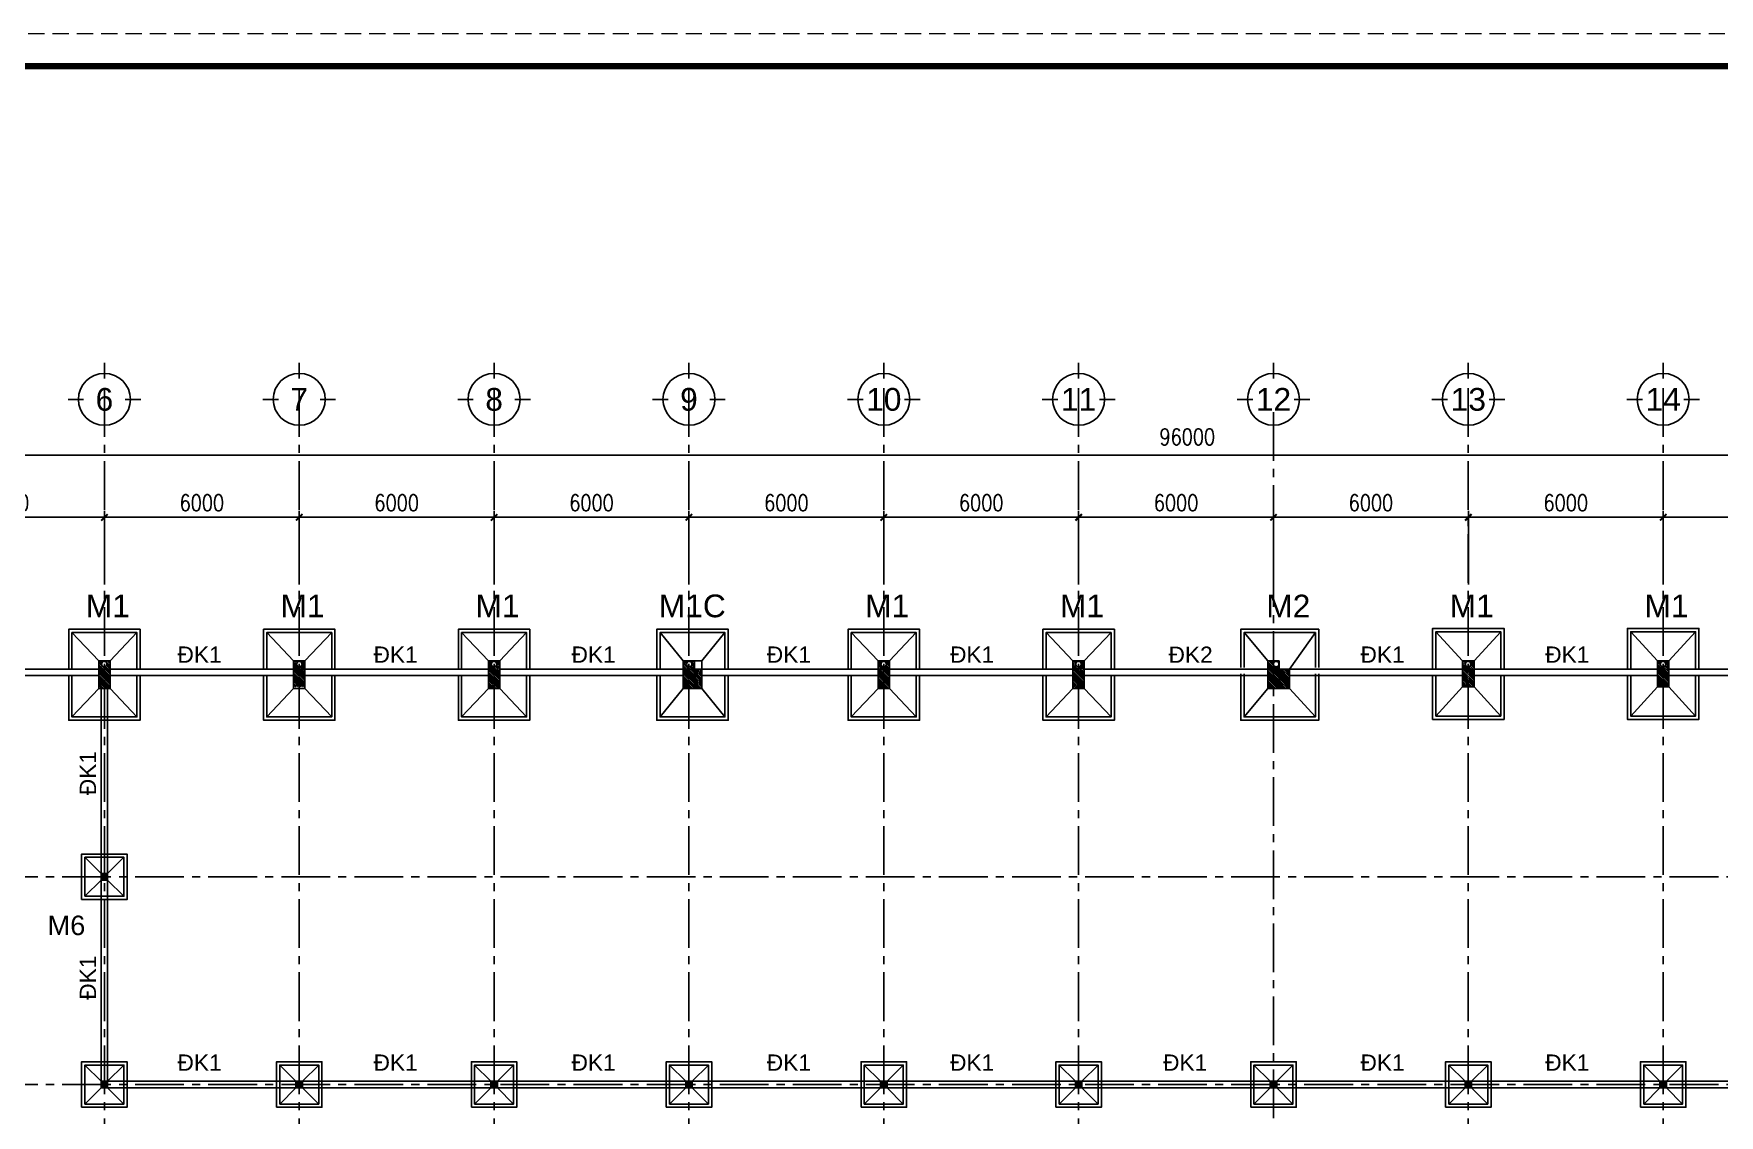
# Model space of a CAD drawing. Header units: inches. Extents: x 651127 to 1529722, y 768575 to 1021311.
# Drawn here: x 701998 to 753903, y 857619 to 890941 of the extents above; entities that cross this region are included whole.
import ezdxf
from ezdxf.enums import TextEntityAlignment as Align

# ---------------------------------------------------------------- set-up
doc = ezdxf.new("R2010")
doc.units = ezdxf.units.IN
doc.header["$LTSCALE"] = 1000
doc.header["$MEASUREMENT"] = 0
doc.linetypes.add('CENTER2', pattern=[1.125, 0.75, -0.125, 0.125, -0.125])
doc.linetypes.add('HIDDEN', pattern=[0.375, 0.25, -0.125])
doc.layers.get('DEFPOINTS').update_dxf_attribs({"color": 8, "lineweight": 9})
for name, color, linetype in [('DWGshare.com_1', 7, 'Continuous'), ('DWGshare.com_10', 7, 'Continuous'), ('DWGshare.com_11', 143, 'Continuous'), ('DWGshare.com_15', 1, 'Continuous'), ('DWGshare.com_25', 154, 'Continuous'), ('DWGshare.com_3', 7, 'Continuous'), ('DWGshare.com_4', 8, 'CENTER2'), ('DWGshare.com_6', 40, 'Continuous')]:
    doc.layers.add(name, color=color, linetype=linetype)
doc.layers.add('DWGshare.com_23', color=147, linetype='Continuous', lineweight=0)
doc.styles.add('DWGshare.com_2', font='VHELVEB.TTF')
doc.styles.add('DWGshare.com_4', font='romans.shx', dxfattribs={"width": 0.8})
doc.styles.add('DWGshare.com_8', font='VHELVEB.TTF')
doc.dimstyles.new('DWGshare.com_5', dxfattribs={"dimscale": 200, "dimtxt": 2.5, "dimasz": 1, "dimexe": 1, "dimexo": 1.5, "dimgap": 1, "dimtad": 1, "dimdec": 0, "dimzin": 0, "dimdsep": 46, "dimtxsty": 'DWGshare.com_4', "dimblk": 'DWGshare.com_1', "dimcen": 1.5, "dimdle": 1, "dimclrd": 256, "dimclre": 256, "dimclrt": 7, "dimadec": 0, "dimazin": 0, "dimtfac": 1, "dimtdec": 0, "dimtix": 1, "dimtmove": 2, "dimatfit": 3, "dimfxl": 1, "dimtolj": 1, "dimtzin": 0, "dimarcsym": 0})
pattern_1 = [(135, (1266556.912, 840308.89), (-26.5165043, -26.5165043), [])]
pattern_2 = [(135, (1266211.912, 840308.89), (-26.5165043, -26.5165043), [])]
pattern_3 = [(315, (1266211.912, 838424.317), (-26.5165043, -26.5165043), [])]

# ---------------------------------------------------------------- blocks, each defined once
blk = doc.blocks.new('DWGshare.com_1')
at = {"color": 0, "linetype": 'ByBlock', "const_width": 0.3}
blk.add_lwpolyline([(-0.5, -0.5), (0.5, 0.5)], dxfattribs=at)
blk = doc.blocks.new('*D93')
at = {"layer": 'DEFPOINTS', "color": 0, "transparency": 16777216}
for p in [(770175, 877960), (770175, 873975), (674175, 872456)]:
    blk.add_point(p, dxfattribs=at)
at = {"layer": 'DWGshare.com_23', "lineweight": -2, "transparency": 16777216}
for p, q in [((673975, 877960), (770375, 877960)), ((674175, 872756), (674175, 878160)), ((770175, 874275), (770175, 878160))]:
    blk.add_line(p, q, dxfattribs=at)
at = {"layer": 'DWGshare.com_23', "lineweight": -2, "transparency": 16777216, "xscale": 200, "yscale": 200, "zscale": 200, "rotation": 180}
blk.add_blockref('DWGshare.com_1', (674175, 877960), dxfattribs=at)
at = {"layer": 'DWGshare.com_23', "lineweight": -2, "transparency": 16777216, "xscale": 200, "yscale": 200, "zscale": 200}
blk.add_blockref('DWGshare.com_1', (770175, 877960), dxfattribs=at)
at = {"layer": 'DWGshare.com_23', "color": 7, "transparency": 16777216, "insert": (737520, 878517), "char_height": 500, "attachment_point": 5, "style": 'DWGshare.com_4'}
blk.add_mtext('\\A1;96000', dxfattribs=at)
blk = doc.blocks.new('*D97')
at = {"layer": 'DEFPOINTS', "color": 0, "transparency": 16777216}
for p in [(704175, 876041), (698175, 873675), (704175, 873675)]:
    blk.add_point(p, dxfattribs=at)
at = {"layer": 'DWGshare.com_23', "lineweight": -2, "transparency": 16777216}
for p, q in [((698175, 873975), (698175, 876241)), ((704175, 873975), (704175, 876241)), ((697975, 876041), (704375, 876041))]:
    blk.add_line(p, q, dxfattribs=at)
at = {"layer": 'DWGshare.com_23', "lineweight": -2, "transparency": 16777216, "xscale": 200, "yscale": 200, "zscale": 200, "rotation": 180}
blk.add_blockref('DWGshare.com_1', (698175, 876041), dxfattribs=at)
at = {"layer": 'DWGshare.com_23', "lineweight": -2, "transparency": 16777216, "xscale": 200, "yscale": 200, "zscale": 200}
blk.add_blockref('DWGshare.com_1', (704175, 876041), dxfattribs=at)
at = {"layer": 'DWGshare.com_23', "color": 7, "transparency": 16777216, "insert": (701175, 876491), "char_height": 500, "attachment_point": 5, "style": 'DWGshare.com_4'}
blk.add_mtext('\\A1;6000', dxfattribs=at)
blk = doc.blocks.new('*D98')
at = {"layer": 'DEFPOINTS', "color": 0, "transparency": 16777216}
for p in [(710175, 876041), (704175, 873675), (710175, 873675)]:
    blk.add_point(p, dxfattribs=at)
at = {"layer": 'DWGshare.com_23', "lineweight": -2, "transparency": 16777216}
for p, q in [((704175, 873975), (704175, 876241)), ((710175, 873975), (710175, 876241)), ((703975, 876041), (710375, 876041))]:
    blk.add_line(p, q, dxfattribs=at)
at = {"layer": 'DWGshare.com_23', "lineweight": -2, "transparency": 16777216, "xscale": 200, "yscale": 200, "zscale": 200, "rotation": 180}
blk.add_blockref('DWGshare.com_1', (704175, 876041), dxfattribs=at)
at = {"layer": 'DWGshare.com_23', "lineweight": -2, "transparency": 16777216, "xscale": 200, "yscale": 200, "zscale": 200}
blk.add_blockref('DWGshare.com_1', (710175, 876041), dxfattribs=at)
at = {"layer": 'DWGshare.com_23', "color": 7, "transparency": 16777216, "insert": (707175, 876491), "char_height": 500, "attachment_point": 5, "style": 'DWGshare.com_4'}
blk.add_mtext('\\A1;6000', dxfattribs=at)
blk = doc.blocks.new('*D99')
at = {"layer": 'DEFPOINTS', "color": 0, "transparency": 16777216}
for p in [(716175, 876041), (710175, 873675), (716175, 873675)]:
    blk.add_point(p, dxfattribs=at)
at = {"layer": 'DWGshare.com_23', "lineweight": -2, "transparency": 16777216}
for p, q in [((710175, 873975), (710175, 876241)), ((716175, 873975), (716175, 876241)), ((709975, 876041), (716375, 876041))]:
    blk.add_line(p, q, dxfattribs=at)
at = {"layer": 'DWGshare.com_23', "lineweight": -2, "transparency": 16777216, "xscale": 200, "yscale": 200, "zscale": 200, "rotation": 180}
blk.add_blockref('DWGshare.com_1', (710175, 876041), dxfattribs=at)
at = {"layer": 'DWGshare.com_23', "lineweight": -2, "transparency": 16777216, "xscale": 200, "yscale": 200, "zscale": 200}
blk.add_blockref('DWGshare.com_1', (716175, 876041), dxfattribs=at)
at = {"layer": 'DWGshare.com_23', "color": 7, "transparency": 16777216, "insert": (713175, 876491), "char_height": 500, "attachment_point": 5, "style": 'DWGshare.com_4'}
blk.add_mtext('\\A1;6000', dxfattribs=at)
blk = doc.blocks.new('*D100')
at = {"layer": 'DEFPOINTS', "color": 0, "transparency": 16777216}
for p in [(722175, 876041), (716175, 873675), (722175, 873675)]:
    blk.add_point(p, dxfattribs=at)
at = {"layer": 'DWGshare.com_23', "lineweight": -2, "transparency": 16777216}
for p, q in [((716175, 873975), (716175, 876241)), ((722175, 873975), (722175, 876241)), ((715975, 876041), (722375, 876041))]:
    blk.add_line(p, q, dxfattribs=at)
at = {"layer": 'DWGshare.com_23', "lineweight": -2, "transparency": 16777216, "xscale": 200, "yscale": 200, "zscale": 200, "rotation": 180}
blk.add_blockref('DWGshare.com_1', (716175, 876041), dxfattribs=at)
at = {"layer": 'DWGshare.com_23', "lineweight": -2, "transparency": 16777216, "xscale": 200, "yscale": 200, "zscale": 200}
blk.add_blockref('DWGshare.com_1', (722175, 876041), dxfattribs=at)
at = {"layer": 'DWGshare.com_23', "color": 7, "transparency": 16777216, "insert": (719175, 876491), "char_height": 500, "attachment_point": 5, "style": 'DWGshare.com_4'}
blk.add_mtext('\\A1;6000', dxfattribs=at)
blk = doc.blocks.new('*D101')
at = {"layer": 'DEFPOINTS', "color": 0, "transparency": 16777216}
for p in [(728175, 876041), (722175, 873675), (728175, 873675)]:
    blk.add_point(p, dxfattribs=at)
at = {"layer": 'DWGshare.com_23', "lineweight": -2, "transparency": 16777216}
for p, q in [((722175, 873975), (722175, 876241)), ((728175, 873975), (728175, 876241)), ((721975, 876041), (728375, 876041))]:
    blk.add_line(p, q, dxfattribs=at)
at = {"layer": 'DWGshare.com_23', "lineweight": -2, "transparency": 16777216, "xscale": 200, "yscale": 200, "zscale": 200, "rotation": 180}
blk.add_blockref('DWGshare.com_1', (722175, 876041), dxfattribs=at)
at = {"layer": 'DWGshare.com_23', "lineweight": -2, "transparency": 16777216, "xscale": 200, "yscale": 200, "zscale": 200}
blk.add_blockref('DWGshare.com_1', (728175, 876041), dxfattribs=at)
at = {"layer": 'DWGshare.com_23', "color": 7, "transparency": 16777216, "insert": (725175, 876491), "char_height": 500, "attachment_point": 5, "style": 'DWGshare.com_4'}
blk.add_mtext('\\A1;6000', dxfattribs=at)
blk = doc.blocks.new('*D102')
at = {"layer": 'DEFPOINTS', "color": 0, "transparency": 16777216}
for p in [(734175, 876041), (734175, 874385), (728175, 873675)]:
    blk.add_point(p, dxfattribs=at)
at = {"layer": 'DWGshare.com_23', "lineweight": -2, "transparency": 16777216}
for p, q in [((728175, 873975), (728175, 876241)), ((734175, 874685), (734175, 876241)), ((727975, 876041), (734375, 876041))]:
    blk.add_line(p, q, dxfattribs=at)
at = {"layer": 'DWGshare.com_23', "lineweight": -2, "transparency": 16777216, "xscale": 200, "yscale": 200, "zscale": 200, "rotation": 180}
blk.add_blockref('DWGshare.com_1', (728175, 876041), dxfattribs=at)
at = {"layer": 'DWGshare.com_23', "lineweight": -2, "transparency": 16777216, "xscale": 200, "yscale": 200, "zscale": 200}
blk.add_blockref('DWGshare.com_1', (734175, 876041), dxfattribs=at)
at = {"layer": 'DWGshare.com_23', "color": 7, "transparency": 16777216, "insert": (731175, 876491), "char_height": 500, "attachment_point": 5, "style": 'DWGshare.com_4'}
blk.add_mtext('\\A1;6000', dxfattribs=at)
blk = doc.blocks.new('*D103')
at = {"layer": 'DEFPOINTS', "color": 0, "transparency": 16777216}
for p in [(752175, 876041), (746175, 873675), (752175, 873675)]:
    blk.add_point(p, dxfattribs=at)
at = {"layer": 'DWGshare.com_23', "lineweight": -2, "transparency": 16777216}
for p, q in [((746175, 873975), (746175, 876241)), ((752175, 873975), (752175, 876241)), ((745975, 876041), (752375, 876041))]:
    blk.add_line(p, q, dxfattribs=at)
at = {"layer": 'DWGshare.com_23', "lineweight": -2, "transparency": 16777216, "xscale": 200, "yscale": 200, "zscale": 200, "rotation": 180}
blk.add_blockref('DWGshare.com_1', (746175, 876041), dxfattribs=at)
at = {"layer": 'DWGshare.com_23', "lineweight": -2, "transparency": 16777216, "xscale": 200, "yscale": 200, "zscale": 200}
blk.add_blockref('DWGshare.com_1', (752175, 876041), dxfattribs=at)
at = {"layer": 'DWGshare.com_23', "color": 7, "transparency": 16777216, "insert": (749175, 876491), "char_height": 500, "attachment_point": 5, "style": 'DWGshare.com_4'}
blk.add_mtext('\\A1;6000', dxfattribs=at)
blk = doc.blocks.new('*D104')
at = {"layer": 'DEFPOINTS', "color": 0, "transparency": 16777216}
for p in [(758175, 876041), (752175, 873675), (758175, 873675)]:
    blk.add_point(p, dxfattribs=at)
at = {"layer": 'DWGshare.com_23', "lineweight": -2, "transparency": 16777216}
for p, q in [((752175, 873975), (752175, 876241)), ((758175, 873975), (758175, 876241)), ((751975, 876041), (758375, 876041))]:
    blk.add_line(p, q, dxfattribs=at)
at = {"layer": 'DWGshare.com_23', "lineweight": -2, "transparency": 16777216, "xscale": 200, "yscale": 200, "zscale": 200, "rotation": 180}
blk.add_blockref('DWGshare.com_1', (752175, 876041), dxfattribs=at)
at = {"layer": 'DWGshare.com_23', "lineweight": -2, "transparency": 16777216, "xscale": 200, "yscale": 200, "zscale": 200}
blk.add_blockref('DWGshare.com_1', (758175, 876041), dxfattribs=at)
at = {"layer": 'DWGshare.com_23', "color": 7, "transparency": 16777216, "insert": (755175, 876491), "char_height": 500, "attachment_point": 5, "style": 'DWGshare.com_4'}
blk.add_mtext('\\A1;6000', dxfattribs=at)
blk = doc.blocks.new('*D91')
at = {"layer": 'DEFPOINTS', "color": 0, "transparency": 16777216}
for p in [(740175, 876041), (734175, 873675), (740175, 873647)]:
    blk.add_point(p, dxfattribs=at)
at = {"layer": 'DWGshare.com_23', "lineweight": -2, "transparency": 16777216}
for p, q in [((734175, 873975), (734175, 876241)), ((740175, 873947), (740175, 876241)), ((733975, 876041), (740375, 876041))]:
    blk.add_line(p, q, dxfattribs=at)
at = {"layer": 'DWGshare.com_23', "lineweight": -2, "transparency": 16777216, "xscale": 200, "yscale": 200, "zscale": 200, "rotation": 180}
blk.add_blockref('DWGshare.com_1', (734175, 876041), dxfattribs=at)
at = {"layer": 'DWGshare.com_23', "lineweight": -2, "transparency": 16777216, "xscale": 200, "yscale": 200, "zscale": 200}
blk.add_blockref('DWGshare.com_1', (740175, 876041), dxfattribs=at)
at = {"layer": 'DWGshare.com_23', "color": 7, "transparency": 16777216, "insert": (737175, 876491), "char_height": 500, "attachment_point": 5, "style": 'DWGshare.com_4'}
blk.add_mtext('\\A1;6000', dxfattribs=at)
blk = doc.blocks.new('*D92')
at = {"layer": 'DEFPOINTS', "color": 0, "transparency": 16777216}
for p in [(740175, 876041), (740175, 873675), (746175, 873675)]:
    blk.add_point(p, dxfattribs=at)
at = {"layer": 'DWGshare.com_23', "lineweight": -2, "transparency": 16777216}
for p, q in [((740175, 873975), (740175, 876241)), ((746175, 873975), (746175, 876241)), ((746375, 876041), (739975, 876041))]:
    blk.add_line(p, q, dxfattribs=at)
at = {"layer": 'DWGshare.com_23', "lineweight": -2, "transparency": 16777216, "xscale": 200, "yscale": 200, "zscale": 200, "rotation": 180}
blk.add_blockref('DWGshare.com_1', (740175, 876041), dxfattribs=at)
at = {"layer": 'DWGshare.com_23', "lineweight": -2, "transparency": 16777216, "xscale": 200, "yscale": 200, "zscale": 200}
blk.add_blockref('DWGshare.com_1', (746175, 876041), dxfattribs=at)
at = {"layer": 'DWGshare.com_23', "color": 7, "transparency": 16777216, "insert": (743175, 876491), "char_height": 500, "attachment_point": 5, "style": 'DWGshare.com_4'}
blk.add_mtext('\\A1;6000', dxfattribs=at)
blk = doc.blocks.new('DWGshare.com_2')
for p, q in [((0, 320), (0, 560)), ((-320, 0), (-560, 0)), ((320, 0), (560, 0)), ((0, -320), (0, -560))]:
    blk.add_line(p, q)
blk.add_circle((0, 0), 400)
at = {"linetype": 'Continuous', "style": 'DWGshare.com_2'}
blk.add_attdef('2', text='', height=350, dxfattribs=at).set_placement((0, 0), align=Align.MIDDLE_CENTER)

msp = doc.modelspace()

# ---------------------------------------------------------------- hatches: boundary and pattern name
at = {"layer": 'DWGshare.com_25'}
h = msp.add_hatch(dxfattribs=at)
h.set_pattern_fill('ANSI31', color=256, scale=300, angle=90, style=0)
h.set_pattern_definition(pattern_2)
h.paths.add_polyline_path([(704349.6, 871366.6), (704174.6, 871366.6), (704174.6, 870766.6), (704349.6, 870766.6)])
h.paths.add_polyline_path([(704174.6, 871366.6), (703999.6, 871366.6), (703999.6, 870766.6), (704174.6, 870766.6)])
h.paths.add_polyline_path([(704085.3, 871519.2, -0.4329545), (704174.6, 871603), (704174.6, 871616.6), (703999.6, 871616.6), (703999.6, 871366.6), (704174.6, 871366.6), (704174.6, 871435.4, -0.4329545)])
h.paths.add_polyline_path([(704349.6, 871616.6), (704174.6, 871616.6), (704174.6, 871603, -0.3957177), (704253.3, 871519.2, -0.3957177), (704174.6, 871435.4), (704174.6, 871366.6), (704349.6, 871366.6)])
h = msp.add_hatch(dxfattribs=at)
h.set_pattern_fill('ANSI31', color=256, scale=300, style=0)
h.set_pattern_definition(pattern_3)
h.paths.add_polyline_path([(710349.6, 871366.6), (710174.6, 871366.6), (710174.6, 871435.2, 0.4245132), (710261.6, 871519.2, 0.4245132), (710174.6, 871603.1), (710174.6, 871616.6), (710349.6, 871616.6)])
h.paths.add_polyline_path([(710349.6, 871166.6), (710349.6, 870816.6), (710174.6, 870816.6), (710174.6, 871366.6), (710349.6, 871366.6)])
h.paths.add_polyline_path([(710174.6, 870816.6), (709999.6, 870816.6), (709999.6, 871366.6), (710174.6, 871366.6)])
h.paths.add_polyline_path([(710174.6, 871366.6), (709999.6, 871366.6), (709999.6, 871616.6), (710174.6, 871616.6), (710174.6, 871603.1, 0.4039884), (710093.6, 871519.2, 0.4039884), (710174.6, 871435.2)])
h = msp.add_hatch(dxfattribs=at)
h.set_pattern_fill('ANSI31', color=256, scale=300, angle=90, style=0)
h.set_pattern_definition(pattern_2)
h.paths.add_polyline_path([(716349.6, 871366.6), (716174.6, 871366.6), (716174.6, 870766.6), (716349.6, 870766.6)])
h.paths.add_polyline_path([(716174.6, 871366.6), (715999.6, 871366.6), (715999.6, 870766.6), (716174.6, 870766.6)])
h.paths.add_polyline_path([(716087.9, 871519.2, -0.4238679), (716174.6, 871603.1), (716174.6, 871616.6), (715999.6, 871616.6), (715999.6, 871366.6), (716174.6, 871366.6), (716174.6, 871435.2, -0.4238679)])
h.paths.add_polyline_path([(716349.6, 871616.6), (716174.6, 871616.6), (716174.6, 871603.1, -0.4046247), (716255.9, 871519.2, -0.4046247), (716174.6, 871435.2), (716174.6, 871366.6), (716349.6, 871366.6)])
h = msp.add_hatch(dxfattribs=at)
h.set_pattern_fill('ANSI31', color=256, scale=300, angle=90, style=0)
h.set_pattern_definition(pattern_2)
h.paths.add_polyline_path([(722349.6, 871366.6), (722174.6, 871366.6), (722174.6, 870766.6), (722349.6, 870766.6)])
h.paths.add_polyline_path([(722174.6, 871366.6), (721999.6, 871366.6), (721999.6, 870766.6), (722174.6, 870766.6)])
h.paths.add_polyline_path([(722174.6, 871435.6, -0.3839315), (722099.4, 871519.2, -0.3839315), (722174.6, 871602.7), (722174.6, 871616.6), (721999.6, 871616.6), (721999.6, 871366.6), (722174.6, 871366.6)])
h.paths.add_polyline_path([(722349.6, 871616.6), (722174.6, 871616.6), (722174.6, 871602.7, -0.4451582), (722267.4, 871519.2, -0.4451582), (722174.6, 871435.6), (722174.6, 871366.6), (722349.6, 871366.6)])
h = msp.add_hatch(dxfattribs=at)
h.set_pattern_fill('ANSI31', color=256, scale=300, angle=90, style=0)
h.set_pattern_definition(pattern_2)
h.paths.add_polyline_path([(728349.6, 871366.6), (728174.6, 871366.6), (728174.6, 870766.6), (728349.6, 870766.6)])
h.paths.add_polyline_path([(728174.6, 871366.6), (727999.6, 871366.6), (727999.6, 871216.6), (727999.6, 870766.6), (728174.6, 870766.6)])
h.paths.add_polyline_path([(728087.8, 871519.2, -0.4242017), (728174.6, 871603.1), (728174.6, 871616.6), (727999.6, 871616.6), (727999.6, 871366.6), (728174.6, 871366.6), (728174.6, 871435.2, -0.4242017)])
h.paths.add_polyline_path([(728349.6, 871616.6), (728174.6, 871616.6), (728174.6, 871603.1, -0.4042955), (728255.8, 871519.2, -0.4042955), (728174.6, 871435.2), (728174.6, 871366.6), (728349.6, 871366.6)])
h = msp.add_hatch(dxfattribs=at)
h.set_pattern_fill('ANSI31', color=256, scale=300, angle=90, style=0)
h.set_pattern_definition(pattern_2)
h.paths.add_polyline_path([(734349.6, 871366.6), (734174.6, 871366.6), (734174.6, 870766.6), (734349.6, 870766.6)])
h.paths.add_polyline_path([(734174.6, 871366.6), (733999.6, 871366.6), (733999.6, 871216.6), (733999.6, 870766.6), (734174.6, 870766.6)])
h.paths.add_polyline_path([(734086.2, 871519.2, -0.4297239), (734174.6, 871603.1), (734174.6, 871616.6), (733999.6, 871616.6), (733999.6, 871366.6), (734174.6, 871366.6), (734174.6, 871435.3, -0.4297239)])
h.paths.add_polyline_path([(734349.6, 871616.6), (734174.6, 871616.6), (734174.6, 871603.1, -0.3988715), (734254.2, 871519.2, -0.3988715), (734174.6, 871435.3), (734174.6, 871366.6), (734349.6, 871366.6)])
h = msp.add_hatch(dxfattribs=at)
h.set_pattern_fill('ANSI31', color=256, scale=300, angle=90, style=0)
h.set_pattern_definition(pattern_1)
h.paths.add_polyline_path([(740349.6, 871366.6), (740174.6, 871366.6), (740174.6, 870766.6), (740349.6, 870766.6)])
h.paths.add_polyline_path([(740174.6, 871366.6), (739999.6, 871366.6), (739999.6, 870766.6), (740174.6, 870766.6)])
h.paths.add_polyline_path([(740174.6, 871507, -0.0365033), (740173.7, 871519.2, -0.0365033), (740174.6, 871531.4), (740174.6, 871616.6), (739999.6, 871616.6), (739999.6, 871366.6), (740174.6, 871366.6)])
h.paths.add_polyline_path([(740349.6, 871616.6), (740174.6, 871616.6), (740174.6, 871531.4, -0.9295646), (740341.7, 871519.2, -0.9295646), (740174.6, 871507), (740174.6, 871366.6), (740349.6, 871366.6)])
h = msp.add_hatch(dxfattribs=at)
h.set_pattern_fill('ANSI31', color=256, scale=300, style=0)
h.set_pattern_definition(pattern_3)
h.paths.add_polyline_path([(746349.6, 871166.6), (746349.6, 870816.6), (746174.6, 870816.6), (746174.6, 871366.6), (746349.6, 871366.6)])
h.paths.add_polyline_path([(746174.6, 870816.6), (745999.6, 870816.6), (745999.6, 871366.6), (746174.6, 871366.6)])
h.paths.add_polyline_path([(746174.6, 871366.6), (745999.6, 871366.6), (745999.6, 871616.6), (746174.6, 871616.6), (746174.6, 871603, 0.4346513), (746084.8, 871519.2, 0.4346513), (746174.6, 871435.4)])
h.paths.add_polyline_path([(746349.6, 871366.6), (746174.6, 871366.6), (746174.6, 871435.4, 0.394067), (746252.8, 871519.2, 0.394067), (746174.6, 871603), (746174.6, 871616.6), (746349.6, 871616.6)])
h = msp.add_hatch(dxfattribs=at)
h.set_pattern_fill('ANSI31', color=256, scale=300, style=0)
h.set_pattern_definition(pattern_3)
h.paths.add_polyline_path([(752349.6, 871166.6), (752349.6, 870816.6), (752174.6, 870816.6), (752174.6, 871366.6), (752349.6, 871366.6)])
h.paths.add_polyline_path([(752174.6, 870816.6), (751999.6, 870816.6), (751999.6, 871366.6), (752174.6, 871366.6)])
h.paths.add_polyline_path([(752174.6, 871366.6), (751999.6, 871366.6), (751999.6, 871616.6), (752174.6, 871616.6), (752174.6, 871603.1, 0.4305629), (752086, 871519.2, 0.4305629), (752174.6, 871435.3)])
h.paths.add_polyline_path([(752349.6, 871366.6), (752174.6, 871366.6), (752174.6, 871435.3, 0.3980511), (752254, 871519.2, 0.3980511), (752174.6, 871603.1), (752174.6, 871616.6), (752349.6, 871616.6)])
h = msp.add_hatch(dxfattribs=at)
h.set_pattern_fill('ANSI31', color=256, scale=300, angle=90, style=0)
h.set_pattern_definition([(135, (1290581.912, 903708.89), (-26.5165043, -26.5165043), [])])
h.paths.add_polyline_path([(722544.6, 871366.6), (722369.6, 871366.6), (722369.6, 870766.6), (722544.6, 870766.6)])
h.paths.add_polyline_path([(722569.6, 870766.6), (722569.6, 871366.6), (722544.6, 871366.6), (722544.6, 870766.6)])
h = msp.add_hatch(dxfattribs=at)
h.set_pattern_fill('ANSI31', color=256, scale=300, angle=90, style=0)
h.set_pattern_definition(pattern_1)
h.paths.add_polyline_path([(740669.6, 871366.6), (740519.6, 871366.6), (740519.6, 870766.6), (740669.6, 870766.6)])
h.paths.add_polyline_path([(740519.6, 871366.6), (740369.6, 871366.6), (740369.6, 870766.6), (740519.6, 870766.6)])
h = msp.add_hatch(dxfattribs=at)
h.set_pattern_fill('ANSI31', color=256, scale=10, angle=90, style=0)
h.set_pattern_definition([(135, (775857.244, 695008.084), (-22.4506403, -22.4506403), [])])
h.paths.add_polyline_path([(704074.6, 864866.6), (704274.6, 864866.6), (704274.6, 865066.6), (704074.6, 865066.6)])
h = msp.add_hatch(dxfattribs=at)
h.set_pattern_fill('ANSI31', color=256, scale=10, angle=90, style=0)
h.set_pattern_definition([(135, (775857.244, 688608.084), (-22.4506403, -22.4506403), [])])
h.paths.add_polyline_path([(704074.6, 858466.6), (704274.6, 858466.6), (704274.6, 858666.6), (704074.6, 858666.6)])
h = msp.add_hatch(dxfattribs=at)
h.set_pattern_fill('ANSI31', color=256, scale=10, angle=90, style=0)
h.set_pattern_definition([(135, (781857.244, 688608.084), (-22.4506403, -22.4506403), [])])
h.paths.add_polyline_path([(710074.6, 858466.6), (710274.6, 858466.6), (710274.6, 858666.6), (710074.6, 858666.6)])
h = msp.add_hatch(dxfattribs=at)
h.set_pattern_fill('ANSI31', color=256, scale=10, angle=90, style=0)
h.set_pattern_definition([(135, (787857.244, 688608.084), (-22.4506403, -22.4506403), [])])
h.paths.add_polyline_path([(716074.6, 858466.6), (716274.6, 858466.6), (716274.6, 858666.6), (716074.6, 858666.6)])
h = msp.add_hatch(dxfattribs=at)
h.set_pattern_fill('ANSI31', color=256, scale=10, angle=90, style=0)
h.set_pattern_definition([(135, (793857.244, 688608.084), (-22.4506403, -22.4506403), [])])
h.paths.add_polyline_path([(722074.6, 858466.6), (722274.6, 858466.6), (722274.6, 858666.6), (722074.6, 858666.6)])
h = msp.add_hatch(dxfattribs=at)
h.set_pattern_fill('ANSI31', color=256, scale=10, angle=90, style=0)
h.set_pattern_definition([(135, (799857.244, 688608.084), (-22.4506403, -22.4506403), [])])
h.paths.add_polyline_path([(728074.6, 858466.6), (728274.6, 858466.6), (728274.6, 858666.6), (728074.6, 858666.6)])
h = msp.add_hatch(dxfattribs=at)
h.set_pattern_fill('ANSI31', color=256, scale=10, angle=90, style=0)
h.set_pattern_definition([(135, (805857.244, 688608.084), (-22.4506403, -22.4506403), [])])
h.paths.add_polyline_path([(734074.6, 858466.6), (734274.6, 858466.6), (734274.6, 858666.6), (734074.6, 858666.6)])
h = msp.add_hatch(dxfattribs=at)
h.set_pattern_fill('ANSI31', color=256, scale=10, angle=90, style=0)
h.set_pattern_definition([(135, (811857.244, 688608.084), (-22.4506403, -22.4506403), [])])
h.paths.add_polyline_path([(740074.6, 858466.6), (740274.6, 858466.6), (740274.6, 858666.6), (740074.6, 858666.6)])
h = msp.add_hatch(dxfattribs=at)
h.set_pattern_fill('ANSI31', color=256, scale=10, angle=90, style=0)
h.set_pattern_definition([(135, (817857.244, 688608.084), (-22.4506403, -22.4506403), [])])
h.paths.add_polyline_path([(746074.6, 858466.6), (746274.6, 858466.6), (746274.6, 858666.6), (746074.6, 858666.6)])
h = msp.add_hatch(dxfattribs=at)
h.set_pattern_fill('ANSI31', color=256, scale=10, angle=90, style=0)
h.set_pattern_definition([(135, (823857.244, 688608.084), (-22.4506403, -22.4506403), [])])
h.paths.add_polyline_path([(752074.6, 858466.6), (752274.6, 858466.6), (752274.6, 858666.6), (752074.6, 858666.6)])

# ---------------------------------------------------------------- linework, layer by layer
at = {"layer": 'DEFPOINTS', "linetype": 'HIDDEN', "ltscale": 2}
msp.add_lwpolyline([(651126.5, 772140.9), (819326.5, 772140.9), (819326.5, 890940.9), (651126.5, 890940.9)], close=True, dxfattribs=at)
at = {"layer": 'DWGshare.com_1', "const_width": 200}
msp.add_lwpolyline([(655126.5, 773140.9), (818326.5, 773140.9), (818326.5, 889940.9), (655126.5, 889940.9)], close=True, dxfattribs=at)
at = {"layer": 'DWGshare.com_11'}
for points in [[(703074.6, 871416.6), (703074.6, 872591.6), (705274.6, 872591.6), (705274.6, 871416.6)], [(709074.6, 871416.6), (709074.6, 872591.6), (711274.6, 872591.6), (711274.6, 871416.6)], [(715074.6, 871416.6), (715074.6, 872591.6), (717274.6, 872591.6), (717274.6, 871416.6)], [(721184.6, 871366.6), (721184.6, 872591.6), (723384.6, 872591.6), (723384.6, 871366.6)], [(727074.6, 871416.6), (727074.6, 872591.6), (729274.6, 872591.6), (729274.6, 871416.6)], [(733074.6, 871416.6), (733074.6, 872591.6), (735274.6, 872591.6), (735274.6, 871416.6)], [(739167.3, 871416.6), (739167.3, 872591.6), (741567.3, 872591.6), (741567.3, 871416.6)], [(745074.6, 871416.6), (745074.6, 872616.6), (747274.6, 872616.6), (747274.6, 871416.6)], [(751074.6, 871416.6), (751074.6, 872616.6), (753274.6, 872616.6), (753274.6, 871416.6)], [(703074.6, 871366.6), (703074.6, 871416.6)], [(705274.6, 871166.6), (705274.6, 869791.6), (703074.6, 869791.6), (703074.6, 871166.6)], [(705274.6, 871416.6), (705274.6, 871366.6)], [(709074.6, 871366.6), (709074.6, 871416.6)], [(711274.6, 871166.6), (711274.6, 869791.6), (709074.6, 869791.6), (709074.6, 871166.6)], [(711274.6, 871416.6), (711274.6, 871366.6)], [(715074.6, 871366.6), (715074.6, 871416.6)], [(717274.6, 871166.6), (717274.6, 869791.6), (715074.6, 869791.6), (715074.6, 871166.6)], [(717274.6, 871416.6), (717274.6, 871366.6)], [(723384.6, 871166.6), (723384.6, 869791.6), (721184.6, 869791.6), (721184.6, 871166.6)], [(727074.6, 871366.6), (727074.6, 871416.6)], [(729274.6, 871166.6), (729274.6, 869791.6), (727074.6, 869791.6), (727074.6, 871166.6)], [(729274.6, 871416.6), (729274.6, 871366.6)], [(733074.6, 871366.6), (733074.6, 871416.6)], [(735274.6, 871166.6), (735274.6, 869791.6), (733074.6, 869791.6), (733074.6, 871166.6)], [(735274.6, 871416.6), (735274.6, 871366.6)], [(741567.3, 871216.6), (741567.3, 869791.6), (739167.3, 869791.6), (739167.3, 871216.6)], [(745074.6, 871366.6), (745074.6, 871416.6)], [(747274.6, 871166.6), (747274.6, 869816.6), (745074.6, 869816.6), (745074.6, 871166.6)], [(747274.6, 871416.6), (747274.6, 871366.6)], [(751074.6, 871366.6), (751074.6, 871416.6)], [(753274.6, 871166.6), (753274.6, 869816.6), (751074.6, 869816.6), (751074.6, 871166.6)], [(753274.6, 871416.6), (753274.6, 871366.6)]]:
    msp.add_lwpolyline(points, dxfattribs=at)
for points in [[(703474.6, 864266.6), (704874.6, 864266.6), (704874.6, 865666.6), (703474.6, 865666.6)], [(703474.6, 857866.6), (704874.6, 857866.6), (704874.6, 859266.6), (703474.6, 859266.6)], [(709474.6, 857866.6), (710874.6, 857866.6), (710874.6, 859266.6), (709474.6, 859266.6)], [(715474.6, 857866.6), (716874.6, 857866.6), (716874.6, 859266.6), (715474.6, 859266.6)], [(721474.6, 857866.6), (722874.6, 857866.6), (722874.6, 859266.6), (721474.6, 859266.6)], [(727474.6, 857866.6), (728874.6, 857866.6), (728874.6, 859266.6), (727474.6, 859266.6)], [(733474.6, 857866.6), (734874.6, 857866.6), (734874.6, 859266.6), (733474.6, 859266.6)], [(739474.6, 857866.6), (740874.6, 857866.6), (740874.6, 859266.6), (739474.6, 859266.6)], [(745474.6, 857866.6), (746874.6, 857866.6), (746874.6, 859266.6), (745474.6, 859266.6)], [(751474.6, 857866.6), (752874.6, 857866.6), (752874.6, 859266.6), (751474.6, 859266.6)]]:
    msp.add_lwpolyline(points, close=True, dxfattribs=at)
at = {"layer": 'DWGshare.com_15'}
for centre in [(704169.3, 871519.2), (710177.6, 871519.2), (716171.9, 871519.2), (722183.4, 871519.2), (728171.8, 871519.2), (734170.2, 871519.2), (740257.7, 871519.2), (746168.8, 871519.2), (752170, 871519.2)]:
    msp.add_circle(centre, 84, dxfattribs=at)
at = {"layer": 'DWGshare.com_3'}
for p, q in [((745999.6, 871616.6), (745174.6, 872516.6)), ((746349.6, 871616.6), (747174.6, 872516.6)), ((751999.6, 871616.6), (751174.6, 872516.6)), ((752349.6, 871616.6), (753174.6, 872516.6)), ((703999.6, 871616.6), (703174.6, 872491.6)), ((704349.6, 871616.6), (705174.6, 872491.6)), ((709999.6, 871616.6), (709174.6, 872491.6)), ((710349.6, 871616.6), (711174.6, 872491.6)), ((715999.6, 871616.6), (715174.6, 872491.6)), ((716349.6, 871616.6), (717174.6, 872491.6)), ((721999.6, 871616.6), (721284.6, 872491.6)), ((722569.6, 871616.6), (723284.6, 872491.6)), ((727999.6, 871616.6), (727174.6, 872491.6)), ((728349.6, 871616.6), (729174.6, 872491.6)), ((733999.6, 871616.6), (733174.6, 872491.6)), ((734349.6, 871616.6), (735174.6, 872491.6)), ((739999.6, 871616.6), (739267.3, 872491.6)), ((740669.6, 871366.6), (741467.3, 872491.6)), ((727999.6, 871216.6), (727999.6, 871416.6)), ((727999.6, 871216.6), (727999.6, 871416.6)), ((733999.6, 871216.6), (733999.6, 871416.6)), ((733999.6, 871216.6), (733999.6, 871416.6)), ((703999.6, 870766.6), (703174.6, 869891.6)), ((704349.6, 870766.6), (705174.6, 869891.6)), ((709999.6, 870766.6), (709174.6, 869891.6)), ((710349.6, 870766.6), (711174.6, 869891.6)), ((715999.6, 870766.6), (715174.6, 869891.6)), ((716349.6, 870766.6), (717174.6, 869891.6)), ((721999.6, 870766.6), (721284.6, 869891.6)), ((722569.6, 870766.6), (723284.6, 869891.6)), ((727999.6, 870766.6), (727174.6, 869891.6)), ((728349.6, 870766.6), (729174.6, 869891.6)), ((733999.6, 870766.6), (733174.6, 869891.6)), ((734349.6, 870766.6), (735174.6, 869891.6)), ((739999.6, 870766.6), (739267.3, 869891.6)), ((740669.6, 870766.6), (741467.3, 869891.6)), ((745999.6, 870816.6), (745174.6, 869916.6)), ((746349.6, 870816.6), (747174.6, 869916.6)), ((751999.6, 870816.6), (751174.6, 869916.6)), ((752349.6, 870816.6), (753174.6, 869916.6)), ((704074.6, 865066.6), (703574.6, 865566.6)), ((704274.6, 865066.6), (704774.6, 865566.6)), ((704074.6, 864866.6), (703574.6, 864366.6)), ((704274.6, 864866.6), (704774.6, 864366.6)), ((704074.6, 858666.6), (703574.6, 859166.6)), ((704274.6, 858666.6), (704774.6, 859166.6)), ((710074.6, 858666.6), (709574.6, 859166.6)), ((710274.6, 858666.6), (710774.6, 859166.6)), ((716074.6, 858666.6), (715574.6, 859166.6)), ((716274.6, 858666.6), (716774.6, 859166.6)), ((722074.6, 858666.6), (721574.6, 859166.6)), ((722274.6, 858666.6), (722774.6, 859166.6)), ((728074.6, 858666.6), (727574.6, 859166.6)), ((728274.6, 858666.6), (728774.6, 859166.6)), ((734074.6, 858666.6), (733574.6, 859166.6)), ((734274.6, 858666.6), (734774.6, 859166.6)), ((740074.6, 858666.6), (739574.6, 859166.6)), ((740274.6, 858666.6), (740774.6, 859166.6)), ((746074.6, 858666.6), (745574.6, 859166.6)), ((746274.6, 858666.6), (746774.6, 859166.6)), ((752074.6, 858666.6), (751574.6, 859166.6)), ((752274.6, 858666.6), (752774.6, 859166.6)), ((704074.6, 858466.6), (703574.6, 857966.6)), ((704274.6, 858466.6), (704774.6, 857966.6)), ((710074.6, 858466.6), (709574.6, 857966.6)), ((710274.6, 858466.6), (710774.6, 857966.6)), ((716074.6, 858466.6), (715574.6, 857966.6)), ((716274.6, 858466.6), (716774.6, 857966.6)), ((722074.6, 858466.6), (721574.6, 857966.6)), ((722274.6, 858466.6), (722774.6, 857966.6)), ((728074.6, 858466.6), (727574.6, 857966.6)), ((728274.6, 858466.6), (728774.6, 857966.6)), ((734074.6, 858466.6), (733574.6, 857966.6)), ((734274.6, 858466.6), (734774.6, 857966.6)), ((740074.6, 858466.6), (739574.6, 857966.6)), ((740274.6, 858466.6), (740774.6, 857966.6)), ((746074.6, 858466.6), (745574.6, 857966.6)), ((746274.6, 858466.6), (746774.6, 857966.6)), ((752074.6, 858466.6), (751574.6, 857966.6)), ((752274.6, 858466.6), (752774.6, 857966.6))]:
    msp.add_line(p, q, dxfattribs=at)
for points in [[(745174.6, 871416.6), (745174.6, 872516.6), (747174.6, 872516.6), (747174.6, 871416.6)], [(751174.6, 871416.6), (751174.6, 872516.6), (753174.6, 872516.6), (753174.6, 871416.6)], [(703174.6, 871416.6), (703174.6, 872491.6), (705174.6, 872491.6), (705174.6, 871416.6)], [(709174.6, 871416.6), (709174.6, 872491.6), (711174.6, 872491.6), (711174.6, 871416.6)], [(715174.6, 871416.6), (715174.6, 872491.6), (717174.6, 872491.6), (717174.6, 871416.6)], [(721284.6, 871366.6), (721284.6, 872491.6), (723284.6, 872491.6), (723284.6, 871366.6)], [(727174.6, 871416.6), (727174.6, 872491.6), (729174.6, 872491.6), (729174.6, 871416.6)], [(733174.6, 871416.6), (733174.6, 872491.6), (735174.6, 872491.6), (735174.6, 871416.6)], [(739267.3, 871416.6), (739267.3, 872491.6), (741467.3, 872491.6), (741467.3, 871416.6)], [(703174.6, 871366.6), (703174.6, 871416.6)], [(705174.6, 871166.6), (705174.6, 869891.6), (703174.6, 869891.6), (703174.6, 871166.6)], [(705174.6, 871416.6), (705174.6, 871366.6)], [(709174.6, 871366.6), (709174.6, 871416.6)], [(711174.6, 871166.6), (711174.6, 869891.6), (709174.6, 869891.6), (709174.6, 871166.6)], [(711174.6, 871416.6), (711174.6, 871366.6)], [(715174.6, 871366.6), (715174.6, 871416.6)], [(717174.6, 871166.6), (717174.6, 869891.6), (715174.6, 869891.6), (715174.6, 871166.6)], [(717174.6, 871416.6), (717174.6, 871366.6)], [(723284.6, 871166.6), (723284.6, 869891.6), (721284.6, 869891.6), (721284.6, 871166.6)], [(727174.6, 871366.6), (727174.6, 871416.6)], [(729174.6, 871166.6), (729174.6, 869891.6), (727174.6, 869891.6), (727174.6, 871166.6)], [(727999.6, 871416.6), (727999.6, 871416.6), (727999.6, 871216.6), (727999.6, 871216.6)], [(729174.6, 871416.6), (729174.6, 871366.6)], [(733174.6, 871366.6), (733174.6, 871416.6)], [(735174.6, 871166.6), (735174.6, 869891.6), (733174.6, 869891.6), (733174.6, 871166.6)], [(733999.6, 871416.6), (733999.6, 871416.6), (733999.6, 871216.6), (733999.6, 871216.6)], [(735174.6, 871416.6), (735174.6, 871366.6)], [(741467.3, 871216.6), (741467.3, 869891.6), (739267.3, 869891.6), (739267.3, 871216.6)], [(745174.6, 871366.6), (745174.6, 871416.6)], [(747174.6, 871166.6), (747174.6, 869916.6), (745174.6, 869916.6), (745174.6, 871166.6)], [(747174.6, 871416.6), (747174.6, 871366.6)], [(751174.6, 871366.6), (751174.6, 871416.6)], [(753174.6, 871166.6), (753174.6, 869916.6), (751174.6, 869916.6), (751174.6, 871166.6)], [(753174.6, 871416.6), (753174.6, 871366.6)]]:
    msp.add_lwpolyline(points, dxfattribs=at)
for points in [[(703999.6, 870766.6), (704349.6, 870766.6), (704349.6, 871616.6), (703999.6, 871616.6)], [(703999.6, 870766.6), (704349.6, 870766.6), (704349.6, 871616.6), (703999.6, 871616.6)], [(709999.6, 870766.6), (710349.6, 870766.6), (710349.6, 871616.6), (709999.6, 871616.6)], [(709999.6, 870766.6), (710349.6, 870766.6), (710349.6, 871616.6), (709999.6, 871616.6)], [(715999.6, 870766.6), (716349.6, 870766.6), (716349.6, 871616.6), (715999.6, 871616.6)], [(715999.6, 870766.6), (716349.6, 870766.6), (716349.6, 871616.6), (715999.6, 871616.6)], [(721999.6, 870766.6), (722349.6, 870766.6), (722349.6, 871616.6), (721999.6, 871616.6)], [(721999.6, 870766.6), (722349.6, 870766.6), (722349.6, 871616.6), (721999.6, 871616.6)], [(722569.6, 870766.6), (721999.6, 870766.6), (721999.6, 871616.6), (722569.6, 871616.6)], [(727999.6, 870766.6), (728349.6, 870766.6), (728349.6, 871616.6), (727999.6, 871616.6)], [(727999.6, 870766.6), (728349.6, 870766.6), (728349.6, 871616.6), (727999.6, 871616.6)], [(733999.6, 870766.6), (734349.6, 870766.6), (734349.6, 871616.6), (733999.6, 871616.6)], [(733999.6, 870766.6), (734349.6, 870766.6), (734349.6, 871616.6), (733999.6, 871616.6)], [(740349.6, 870766.6), (739999.6, 870766.6), (739999.6, 871616.6), (740349.6, 871616.6)], [(740349.6, 870766.6), (739999.6, 870766.6), (739999.6, 871616.6), (740349.6, 871616.6)], [(745999.6, 870816.6), (746349.6, 870816.6), (746349.6, 871616.6), (745999.6, 871616.6)], [(745999.6, 870816.6), (746349.6, 870816.6), (746349.6, 871616.6), (745999.6, 871616.6)], [(751999.6, 870816.6), (752349.6, 870816.6), (752349.6, 871616.6), (751999.6, 871616.6)], [(751999.6, 870816.6), (752349.6, 870816.6), (752349.6, 871616.6), (751999.6, 871616.6)], [(698349.6, 871166.6), (703999.6, 871166.6), (703999.6, 871366.6), (698349.6, 871366.6)], [(704349.6, 871166.6), (709999.6, 871166.6), (709999.6, 871366.6), (704349.6, 871366.6)], [(710349.6, 871166.6), (715999.6, 871166.6), (715999.6, 871366.6), (710349.6, 871366.6)], [(716349.6, 871166.6), (721999.6, 871166.6), (721999.6, 871366.6), (716349.6, 871366.6)], [(722369.6, 871366.6), (722569.6, 871366.6), (722569.6, 870766.6), (722369.6, 870766.6)], [(722369.6, 871366.6), (722569.6, 871366.6), (722569.6, 870766.6), (722369.6, 870766.6)], [(722569.6, 871166.6), (727999.6, 871166.6), (727999.6, 871366.6), (722569.6, 871366.6)], [(728349.6, 871166.6), (733999.6, 871166.6), (733999.6, 871366.6), (728349.6, 871366.6)], [(734349.6, 871166.6), (739999.6, 871166.6), (739999.6, 871366.6), (734349.6, 871366.6)], [(740669.6, 871366.6), (740369.6, 871366.6), (740369.6, 870766.6), (740669.6, 870766.6)], [(740669.6, 871166.6), (745999.6, 871166.6), (745999.6, 871366.6), (740669.6, 871366.6)], [(746349.6, 871166.6), (751999.6, 871166.6), (751999.6, 871366.6), (746349.6, 871366.6)], [(752349.6, 871166.6), (757999.6, 871166.6), (757999.6, 871366.6), (752349.6, 871366.6)], [(704074.6, 858466.6), (704274.6, 858466.6), (704274.6, 870766.6), (704074.6, 870766.6)], [(703574.6, 864366.6), (704774.6, 864366.6), (704774.6, 865566.6), (703574.6, 865566.6)], [(704074.6, 864866.6), (704274.6, 864866.6), (704274.6, 865066.6), (704074.6, 865066.6)], [(703574.6, 857966.6), (704774.6, 857966.6), (704774.6, 859166.6), (703574.6, 859166.6)], [(709574.6, 857966.6), (710774.6, 857966.6), (710774.6, 859166.6), (709574.6, 859166.6)], [(715574.6, 857966.6), (716774.6, 857966.6), (716774.6, 859166.6), (715574.6, 859166.6)], [(721574.6, 857966.6), (722774.6, 857966.6), (722774.6, 859166.6), (721574.6, 859166.6)], [(727574.6, 857966.6), (728774.6, 857966.6), (728774.6, 859166.6), (727574.6, 859166.6)], [(733574.6, 857966.6), (734774.6, 857966.6), (734774.6, 859166.6), (733574.6, 859166.6)], [(739574.6, 857966.6), (740774.6, 857966.6), (740774.6, 859166.6), (739574.6, 859166.6)], [(745574.6, 857966.6), (746774.6, 857966.6), (746774.6, 859166.6), (745574.6, 859166.6)], [(751574.6, 857966.6), (752774.6, 857966.6), (752774.6, 859166.6), (751574.6, 859166.6)], [(704074.6, 858466.6), (704274.6, 858466.6), (704274.6, 858666.6), (704074.6, 858666.6)], [(704074.6, 858466.6), (704074.6, 858666.6), (769874.6, 858666.6), (769874.6, 858466.6)], [(710074.6, 858466.6), (710274.6, 858466.6), (710274.6, 858666.6), (710074.6, 858666.6)], [(716074.6, 858466.6), (716274.6, 858466.6), (716274.6, 858666.6), (716074.6, 858666.6)], [(722074.6, 858466.6), (722274.6, 858466.6), (722274.6, 858666.6), (722074.6, 858666.6)], [(728074.6, 858466.6), (728274.6, 858466.6), (728274.6, 858666.6), (728074.6, 858666.6)], [(734074.6, 858466.6), (734274.6, 858466.6), (734274.6, 858666.6), (734074.6, 858666.6)], [(740074.6, 858466.6), (740274.6, 858466.6), (740274.6, 858666.6), (740074.6, 858666.6)], [(746074.6, 858466.6), (746274.6, 858466.6), (746274.6, 858666.6), (746074.6, 858666.6)], [(752074.6, 858466.6), (752274.6, 858466.6), (752274.6, 858666.6), (752074.6, 858666.6)]]:
    msp.add_lwpolyline(points, close=True, dxfattribs=at)
at = {"layer": 'DWGshare.com_4', "ltscale": 2}
for p, q in [((704174.6, 880023.5), (704174.6, 787076.1)), ((710174.6, 880023.5), (710174.6, 787076.1)), ((716174.6, 880023.5), (716174.6, 787076.1)), ((722174.6, 880023.5), (722174.6, 787076.1)), ((728174.6, 880023.5), (728174.6, 787076.1)), ((734174.6, 880023.5), (734174.6, 787076.1)), ((746174.6, 880023.5), (746174.6, 787076.1)), ((752174.6, 880023.5), (752174.6, 802157.2)), ((740174.6, 879281.7), (740174.6, 787076.1)), ((776374.5, 871366.6), (661387.8, 871366.6)), ((776374.5, 864966.6), (661387.8, 864966.6)), ((776374.5, 858566.6), (661387.8, 858566.6))]:
    msp.add_line(p, q, dxfattribs=at)

# ---------------------------------------------------------------- block references
at = {"layer": 'DWGshare.com_6', "linetype": 'CENTER2', "xscale": 2, "yscale": 2, "zscale": 2}
for p, values in [((704174.6, 879675.9), {'2': '6'}), ((710174.6, 879675.9), {'2': '7'}), ((716174.6, 879675.9), {'2': '8'}), ((722174.6, 879675.9), {'2': '9'}), ((728174.6, 879675.9), {'2': '10'}), ((734174.6, 879675.9), {'2': '11'}), ((740174.6, 879675.9), {'2': '12'}), ((746174.6, 879675.9), {'2': '13'}), ((752174.6, 879675.9), {'2': '14'})]:
    msp.add_blockref('DWGshare.com_2', p, dxfattribs=at).add_auto_attribs(values)

# ---------------------------------------------------------------- texts
at = {"layer": 'DWGshare.com_10'}
for s, height, style, p in [('M1', 700, 'DWGshare.com_2', (704278.2, 873312.8)), ('M1', 700, 'DWGshare.com_2', (710278.2, 873312.8)), ('M1', 700, 'DWGshare.com_2', (716278.2, 873312.8)), ('M1C', 700, 'DWGshare.com_2', (722278.2, 873312.8)), ('M1', 700, 'DWGshare.com_2', (728278.2, 873312.8)), ('M1', 700, 'DWGshare.com_2', (734278.2, 873312.8)), ('M2', 700, 'DWGshare.com_2', (740630.9, 873312.8)), ('M1', 700, 'DWGshare.com_2', (746278.2, 873312.8)), ('M1', 700, 'DWGshare.com_2', (752278.2, 873312.8)), ('ÑK1', 500, 'DWGshare.com_8', (707104.9, 871812.3)), ('ÑK1', 500, 'DWGshare.com_8', (713142.6, 871812.3)), ('ÑK1', 500, 'DWGshare.com_8', (719239.3, 871812.3)), ('ÑK1', 500, 'DWGshare.com_8', (725252.3, 871812.3)), ('ÑK1', 500, 'DWGshare.com_8', (730896.1, 871812.3)), ('ÑK2', 500, 'DWGshare.com_8', (737623.4, 871812.3)), ('ÑK1', 500, 'DWGshare.com_8', (743534.4, 871812.3)), ('ÑK1', 500, 'DWGshare.com_8', (749222.3, 871812.3)), ('M6', 600, 'DWGshare.com_2', (703005, 863470.8)), ('ÑK1', 500, 'DWGshare.com_8', (707104.9, 859242.9)), ('ÑK1', 500, 'DWGshare.com_8', (713142.6, 859242.9)), ('ÑK1', 500, 'DWGshare.com_8', (719239.3, 859242.9)), ('ÑK1', 500, 'DWGshare.com_8', (725252.3, 859242.9)), ('ÑK1', 500, 'DWGshare.com_8', (730896.1, 859242.9)), ('ÑK1', 500, 'DWGshare.com_8', (737455.6, 859242.9)), ('ÑK1', 500, 'DWGshare.com_8', (743534.4, 859242.9)), ('ÑK1', 500, 'DWGshare.com_8', (749222.3, 859242.9))]:
    msp.add_text(s, height=height, dxfattribs=dict(at, style=style)).set_placement(p, align=Align.MIDDLE)
at = {"layer": 'DWGshare.com_10', "style": 'DWGshare.com_8'}
for p in [(703665.1, 868160.7), (703665.1, 861858.4)]:
    msp.add_text('ÑK1', height=500, rotation=90, dxfattribs=at).set_placement(p, align=Align.MIDDLE)

# ---------------------------------------------------------------- dimensions: what is measured, and where the dimension line sits
at = {"layer": 'DWGshare.com_23'}
dim = msp.add_linear_dim(base=(770174.6, 877959.6), p1=(674174.6, 872456), p2=(770174.6, 873975.2), dimstyle='DWGshare.com_5', dxfattribs=at)
dim.commit()
dim.dimension.update_dxf_attribs({"geometry": '*D93', "text_midpoint": (737519.6, 878517.1), "dimtype": 160})
for base, p1, p2, picture, middle in [((704174.6, 876040.5), (698174.6, 873675.2), (704174.6, 873675.2), '*D97', (701174.6, 876490.5)), ((710174.6, 876040.5), (704174.6, 873675.2), (710174.6, 873675.2), '*D98', (707174.6, 876490.5)), ((716174.6, 876040.5), (710174.6, 873675.2), (716174.6, 873675.2), '*D99', (713174.6, 876490.5)), ((722174.6, 876040.5), (716174.6, 873675.2), (722174.6, 873675.2), '*D100', (719174.6, 876490.5)), ((728174.6, 876040.5), (722174.6, 873675.2), (728174.6, 873675.2), '*D101', (725174.6, 876490.5)), ((734174.6, 876040.5), (728174.6, 873675.2), (734174.6, 874385), '*D102', (731174.6, 876490.5)), ((740174.6, 876040.5), (734174.6, 873675.2), (740174.6, 873647.3), '*D91', (737174.6, 876490.5)), ((752174.6, 876040.5), (746174.6, 873675.2), (752174.6, 873675.2), '*D103', (749174.6, 876490.5)), ((758174.6, 876040.5), (752174.6, 873675.2), (758174.6, 873675.2), '*D104', (755174.6, 876490.5))]:
    dim = msp.add_linear_dim(base=base, p1=p1, p2=p2, dimstyle='DWGshare.com_5', dxfattribs=at)
    dim.commit()
    dim.dimension.update_dxf_attribs({"geometry": picture, "text_midpoint": middle})
dim = msp.add_linear_dim(base=(740174.6, 876040.5), p1=(746174.6, 873675.2), p2=(740174.6, 873675.2), angle=180, dimstyle='DWGshare.com_5', dxfattribs=at)
dim.commit()
dim.dimension.update_dxf_attribs({"geometry": '*D92', "text_midpoint": (743174.6, 876490.5)})

doc.saveas('drawing.dxf')
